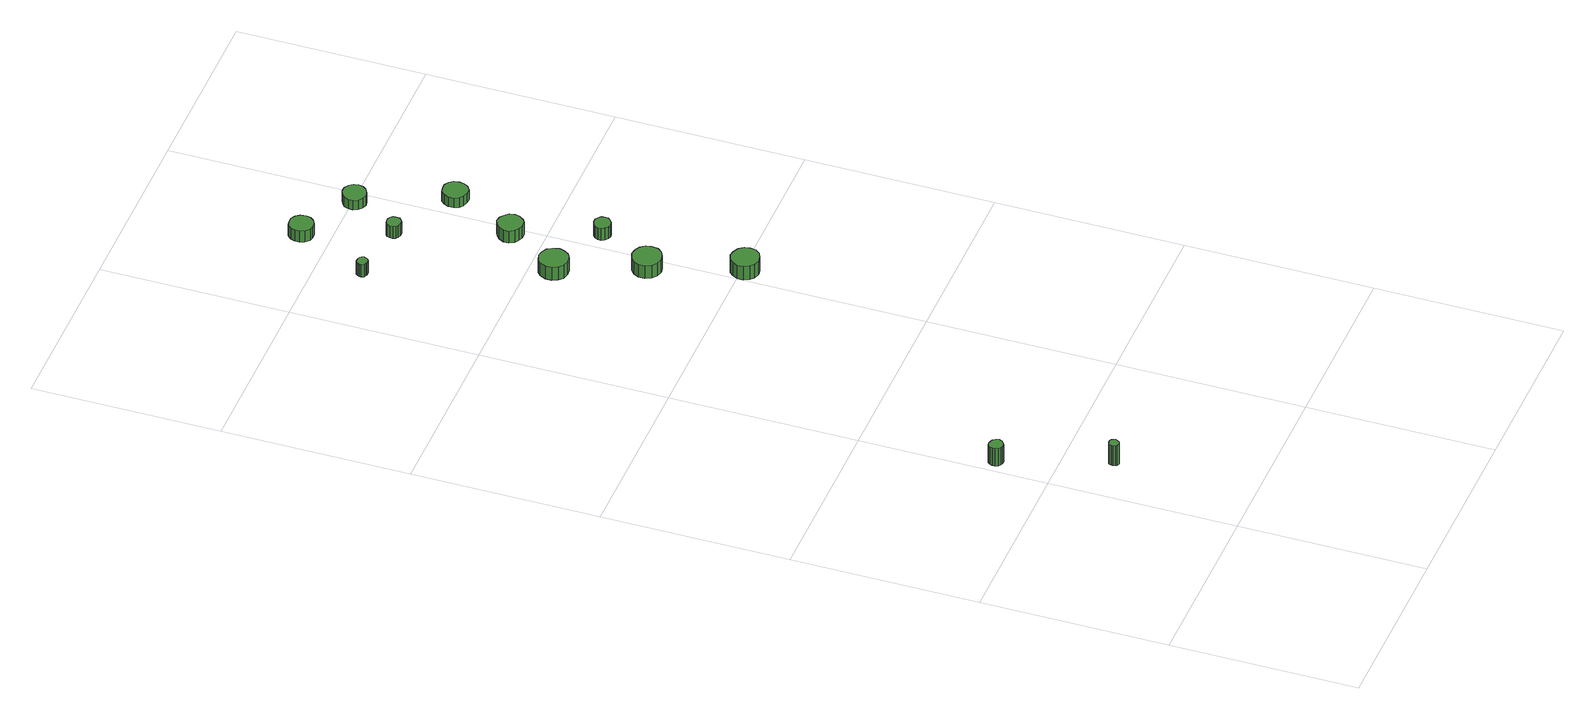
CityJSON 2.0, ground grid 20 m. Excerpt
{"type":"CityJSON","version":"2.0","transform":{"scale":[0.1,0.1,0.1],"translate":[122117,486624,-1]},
"CityObjects":{
"tree1":{"type":"SolitaryVegetationObject","attributes":{"function":"something"}},
"tree2":{"type":"SolitaryVegetationObject","attributes":{"function":"something"},"geometry":[{"type":"MultiSurface","lod":"1","boundaries":[[[0,1,2,3,4,5,6,7,8,9,10,11,12,13,14]],[[15,16,17,18,19,20,21,22,23,24,25,26,27,28,29]],[[0,29,28,1]],[[1,28,27,2]],[[2,27,26,3]],[[3,26,25,4]],[[4,25,24,5]],[[5,24,23,6]],[[6,23,22,7]],[[7,22,21,8]],[[8,21,20,9]],[[9,20,19,10]],[[10,19,18,11]],[[11,18,17,12]],[[12,17,16,13]],[[13,16,15,14]],[[14,15,29,0]]]}]},
"tree3":{"type":"SolitaryVegetationObject","attributes":{"function":"something"},"geometry":[{"type":"MultiSurface","lod":"1","boundaries":[[[30,31,32,33,34,35,36,37,38,39,40,41,42,43,44]],[[45,46,47,48,49,50,51,52,53,54,55,56,57,58,59]],[[30,59,58,31]],[[31,58,57,32]],[[32,57,56,33]],[[33,56,55,34]],[[34,55,54,35]],[[35,54,53,36]],[[36,53,52,37]],[[37,52,51,38]],[[38,51,50,39]],[[39,50,49,40]],[[40,49,48,41]],[[41,48,47,42]],[[42,47,46,43]],[[43,46,45,44]],[[44,45,59,30]]]}]},
"tree4":{"type":"SolitaryVegetationObject","attributes":{"function":"something"},"geometry":[{"type":"MultiSurface","lod":"1","boundaries":[[[60,61,62,63,64,65,66,67,68,69,70,71,72,73,74]],[[75,76,77,78,79,80,81,82,83,84,85,86,87,88,89]],[[60,89,88,61]],[[61,88,87,62]],[[62,87,86,63]],[[63,86,85,64]],[[64,85,84,65]],[[65,84,83,66]],[[66,83,82,67]],[[67,82,81,68]],[[68,81,80,69]],[[69,80,79,70]],[[70,79,78,71]],[[71,78,77,72]],[[72,77,76,73]],[[73,76,75,74]],[[74,75,89,60]]]}]},
"tree5":{"type":"SolitaryVegetationObject","attributes":{"function":"something"},"geometry":[{"type":"MultiSurface","lod":"1","boundaries":[[[90,91,92,93,94,95,96,97,98,99,100,101,102,103,104]],[[105,106,107,108,109,110,111,112,113,114,115,116,117,118,119]],[[90,119,118,91]],[[91,118,117,92]],[[92,117,116,93]],[[93,116,115,94]],[[94,115,114,95]],[[95,114,113,96]],[[96,113,112,97]],[[97,112,111,98]],[[98,111,110,99]],[[99,110,109,100]],[[100,109,108,101]],[[101,108,107,102]],[[102,107,106,103]],[[103,106,105,104]],[[104,105,119,90]]]}]},
"tree6":{"type":"SolitaryVegetationObject","attributes":{"function":"something"},"geometry":[{"type":"MultiSurface","lod":"1","boundaries":[[[120,121,122,123,124,125,126,127,128,129,130,131,132,133,134]],[[135,136,137,138,139,140,141,142,143,144,145,146,147,148,149]],[[120,149,148,121]],[[121,148,147,122]],[[122,147,146,123]],[[123,146,145,124]],[[124,145,144,125]],[[125,144,143,126]],[[126,143,142,127]],[[127,142,141,128]],[[128,141,140,129]],[[129,140,139,130]],[[130,139,138,131]],[[131,138,137,132]],[[132,137,136,133]],[[133,136,135,134]],[[134,135,149,120]]]}]},
"tree7":{"type":"SolitaryVegetationObject","attributes":{"function":"something"},"geometry":[{"type":"MultiSurface","lod":"1","boundaries":[[[150,151,152,153,154,155,156,157,158,159,160,161,162,163,164]],[[165,166,167,168,169,170,171,172,173,174,175,176,177,178,179]],[[150,179,178,151]],[[151,178,177,152]],[[152,177,176,153]],[[153,176,175,154]],[[154,175,174,155]],[[155,174,173,156]],[[156,173,172,157]],[[157,172,171,158]],[[158,171,170,159]],[[159,170,169,160]],[[160,169,168,161]],[[161,168,167,162]],[[162,167,166,163]],[[163,166,165,164]],[[164,165,179,150]]]}]},
"tree8":{"type":"SolitaryVegetationObject","attributes":{"function":"something"},"geometry":[{"type":"MultiSurface","lod":"1","boundaries":[[[180,181,182,183,184,185,186,187,188,189,190,191,192,193,194]],[[195,196,197,198,199,200,201,202,203,204,205,206,207,208,209]],[[180,209,208,181]],[[181,208,207,182]],[[182,207,206,183]],[[183,206,205,184]],[[184,205,204,185]],[[185,204,203,186]],[[186,203,202,187]],[[187,202,201,188]],[[188,201,200,189]],[[189,200,199,190]],[[190,199,198,191]],[[191,198,197,192]],[[192,197,196,193]],[[193,196,195,194]],[[194,195,209,180]]]}]},
"tree9":{"type":"SolitaryVegetationObject","attributes":{"function":"something"},"geometry":[{"type":"MultiSurface","lod":"1","boundaries":[[[210,211,212,213,214,215,216,217,218,219,220,221,222,223,224]],[[225,226,227,228,229,230,231,232,233,234,235,236,237,238,239]],[[210,239,238,211]],[[211,238,237,212]],[[212,237,236,213]],[[213,236,235,214]],[[214,235,234,215]],[[215,234,233,216]],[[216,233,232,217]],[[217,232,231,218]],[[218,231,230,219]],[[219,230,229,220]],[[220,229,228,221]],[[221,228,227,222]],[[222,227,226,223]],[[223,226,225,224]],[[224,225,239,210]]]}]},
"tree10":{"type":"SolitaryVegetationObject","attributes":{"function":"something"},"geometry":[{"type":"MultiSurface","lod":"1","boundaries":[[[240,241,242,243,244,245,246,247,248,249,250,251,252,253,254]],[[255,256,257,258,259,260,261,262,263,264,265,266,267,268,269]],[[240,269,268,241]],[[241,268,267,242]],[[242,267,266,243]],[[243,266,265,244]],[[244,265,264,245]],[[245,264,263,246]],[[246,263,262,247]],[[247,262,261,248]],[[248,261,260,249]],[[249,260,259,250]],[[250,259,258,251]],[[251,258,257,252]],[[252,257,256,253]],[[253,256,255,254]],[[254,255,269,240]]]}]},
"tree11":{"type":"SolitaryVegetationObject","attributes":{"function":"something"},"geometry":[{"type":"MultiSurface","lod":"1","boundaries":[[[270,271,272,273,274,275,276,277,278,279,280,281,282,283,284]],[[285,286,287,288,289,290,291,292,293,294,295,296,297,298,299]],[[270,299,298,271]],[[271,298,297,272]],[[272,297,296,273]],[[273,296,295,274]],[[274,295,294,275]],[[275,294,293,276]],[[276,293,292,277]],[[277,292,291,278]],[[278,291,290,279]],[[279,290,289,280]],[[280,289,288,281]],[[281,288,287,282]],[[282,287,286,283]],[[283,286,285,284]],[[284,285,299,270]]]}]},
"tree12":{"type":"SolitaryVegetationObject","attributes":{"function":"something"},"geometry":[{"type":"MultiSurface","lod":"1","boundaries":[[[300,301,302,303,304,305,306,307,308,309,310,311,312,313,314]],[[315,316,317,318,319,320,321,322,323,324,325,326,327,328,329]],[[300,329,328,301]],[[301,328,327,302]],[[302,327,326,303]],[[303,326,325,304]],[[304,325,324,305]],[[305,324,323,306]],[[306,323,322,307]],[[307,322,321,308]],[[308,321,320,309]],[[309,320,319,310]],[[310,319,318,311]],[[311,318,317,312]],[[312,317,316,313]],[[313,316,315,314]],[[314,315,329,300]]]}]},
"tree13":{"type":"SolitaryVegetationObject","attributes":{"function":"something"},"geometry":[{"type":"MultiSurface","lod":"1","boundaries":[[[330,331,332,333,334,335,336,337,338,339,340,341,342,343,344]],[[345,346,347,348,349,350,351,352,353,354,355,356,357,358,359]],[[330,359,358,331]],[[331,358,357,332]],[[332,357,356,333]],[[333,356,355,334]],[[334,355,354,335]],[[335,354,353,336]],[[336,353,352,337]],[[337,352,351,338]],[[338,351,350,339]],[[339,350,349,340]],[[340,349,348,341]],[[341,348,347,342]],[[342,347,346,343]],[[343,346,345,344]],[[344,345,359,330]]]}]}
},
"vertices":[
[24,260,29],[23,263,29],[21,266,29],[18,267,29],[15,268,29],[12,267,29],[10,265,29],[9,262,29],[9,259,29],[10,256,29],[12,254,29],[15,253,29],[18,253,29],[21,255,29],[23,257,29],[23,257,7],[21,255,7],[18,253,7],[15,253,7],[12,254,7],[10,256,7],[9,259,7],[9,262,7],[10,265,7],[12,267,7],[15,268,7],[18,267,7],[21,266,7],[23,263,7],[24,260,7],
[60,150,32],[59,152,32],[58,154,32],[56,155,32],[54,155,32],[51,154,32],[50,153,32],[49,151,32],[49,149,32],[50,147,32],[51,145,32],[54,144,32],[56,145,32],[58,146,32],[59,148,32],[59,148,7],[58,146,7],[56,145,7],[54,144,7],[51,145,7],[50,147,7],[49,149,7],[49,151,7],[50,153,7],[51,154,7],[54,155,7],[56,155,7],[58,154,7],[59,152,7],[60,150,7],
[86,952,26],[85,954,26],[84,956,26],[82,957,26],[79,957,26],[77,957,26],[75,955,26],[74,953,26],[74,951,26],[75,948,26],[77,947,26],[79,946,26],[82,946,26],[84,948,26],[85,950,26],[85,950,10],[84,948,10],[82,946,10],[79,946,10],[77,947,10],[75,948,10],[74,951,10],[74,953,10],[75,955,10],[77,957,10],[79,957,10],[82,957,10],[84,956,10],[85,954,10],[86,952,10],
[164,774,26],[162,781,26],[159,786,26],[153,789,26],[147,790,26],[140,788,26],[136,784,26],[133,778,26],[133,771,26],[136,765,26],[140,761,26],[147,759,26],[153,760,26],[159,763,26],[162,768,26],[162,768,10],[159,763,10],[153,760,10],[147,759,10],[140,761,10],[136,765,10],[133,771,10],[133,778,10],[136,784,10],[140,788,10],[147,790,10],[153,789,10],[159,786,10],[162,781,10],[164,774,10],
[198,689,26],[197,695,26],[193,700,26],[187,703,26],[181,704,26],[175,702,26],[170,698,26],[167,692,26],[167,685,26],[170,679,26],[175,675,26],[181,673,26],[187,674,26],[193,677,26],[197,682,26],[197,682,10],[193,677,10],[187,674,10],[181,673,10],[175,675,10],[170,679,10],[167,685,10],[167,692,10],[170,698,10],[175,702,10],[181,704,10],[187,703,10],[193,700,10],[197,695,10],[198,689,10],
[229,596,26],[228,602,26],[224,607,26],[218,610,26],[212,611,26],[206,609,26],[202,605,26],[199,599,26],[199,593,26],[202,587,26],[206,583,26],[212,581,26],[218,582,26],[224,585,26],[228,590,26],[228,590,9],[224,585,9],[218,582,9],[212,581,9],[206,583,9],[202,587,9],[199,593,9],[199,599,9],[202,605,9],[206,609,9],[212,611,9],[218,610,9],[224,607,9],[228,602,9],[229,596,9],
[130,1029,24],[129,1035,24],[126,1039,24],[121,1042,24],[116,1042,24],[111,1041,24],[107,1037,24],[105,1032,24],[105,1027,24],[107,1022,24],[111,1018,24],[116,1017,24],[121,1017,24],[126,1020,24],[129,1024,24],[129,1024,10],[126,1020,10],[121,1017,10],[116,1017,10],[111,1018,10],[107,1022,10],[105,1027,10],[105,1032,10],[107,1037,10],[111,1041,10],[116,1042,10],[121,1042,10],[126,1039,10],[129,1035,10],[130,1029,10],
[157,944,25],[157,947,25],[155,949,25],[152,951,25],[149,951,25],[145,950,25],[143,948,25],[142,945,25],[142,942,25],[143,939,25],[145,937,25],[149,936,25],[152,936,25],[155,938,25],[157,940,25],[157,940,10],[155,938,10],[152,936,10],[149,936,10],[145,937,10],[143,939,10],[142,942,10],[142,945,10],[143,948,10],[145,950,10],[149,951,10],[152,951,10],[155,949,10],[157,947,10],[157,944,10],
[201,834,25],[200,840,25],[196,844,25],[192,847,25],[186,848,25],[181,846,25],[177,842,25],[174,837,25],[174,831,25],[177,826,25],[181,823,25],[186,821,25],[192,821,25],[196,824,25],[200,829,25],[200,829,10],[196,824,10],[192,821,10],[186,821,10],[181,823,10],[177,826,10],[174,831,10],[174,837,10],[177,842,10],[181,846,10],[186,848,10],[192,847,10],[196,844,10],[200,840,10],[201,834,10],
[227,748,25],[227,752,25],[224,755,25],[221,757,25],[217,757,25],[214,756,25],[211,754,25],[209,750,25],[209,746,25],[211,743,25],[214,740,25],[217,739,25],[221,740,25],[224,742,25],[227,745,25],[227,745,10],[224,742,10],[221,740,10],[217,739,10],[214,740,10],[211,743,10],[209,746,10],[209,750,10],[211,754,10],[214,756,10],[217,757,10],[221,757,10],[224,755,10],[227,752,10],[227,748,10],
[195,997,23],[194,1002,23],[191,1006,23],[186,1009,23],[181,1009,23],[176,1007,23],[172,1004,23],[170,999,23],[170,994,23],[172,989,23],[176,986,23],[181,984,23],[186,985,23],[191,988,23],[194,992,23],[194,992,11],[191,988,11],[186,985,11],[181,984,11],[176,986,11],[172,989,11],[170,994,11],[170,999,11],[172,1004,11],[176,1007,11],[181,1009,11],[186,1009,11],[191,1006,11],[194,1002,11],[195,997,11],
[233,904,23],[232,910,23],[229,914,23],[224,917,23],[219,917,23],[213,916,23],[209,912,23],[207,907,23],[207,901,23],[209,896,23],[213,893,23],[219,891,23],[224,891,23],[229,894,23],[232,899,23],[232,899,11],[229,894,11],[224,891,11],[219,891,11],[213,893,11],[209,896,11],[207,901,11],[207,907,11],[209,912,11],[213,916,11],[219,917,11],[224,917,11],[229,914,11],[232,910,11],[233,904,11]
]}
